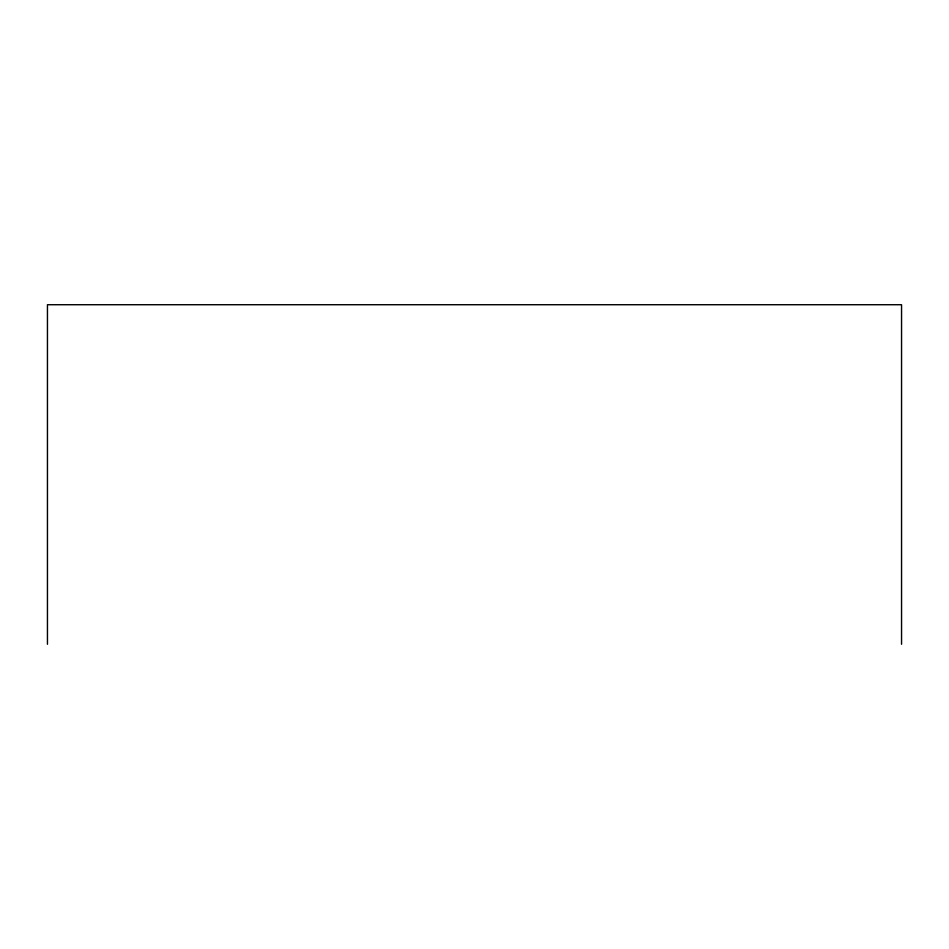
<?xml version="1.0" encoding="UTF-8"?>
<svg xmlns="http://www.w3.org/2000/svg" width="949" height="949" viewBox="0 0 949 949"><rect width="100%" height="100%" fill="white"/><g stroke="black" fill="none" stroke-linecap="round" stroke-linejoin="round"><path stroke-width="1.42" d="M901.55 644.276L901.55 304.724L47.45 304.724L47.45 644.276"/></g></svg>
